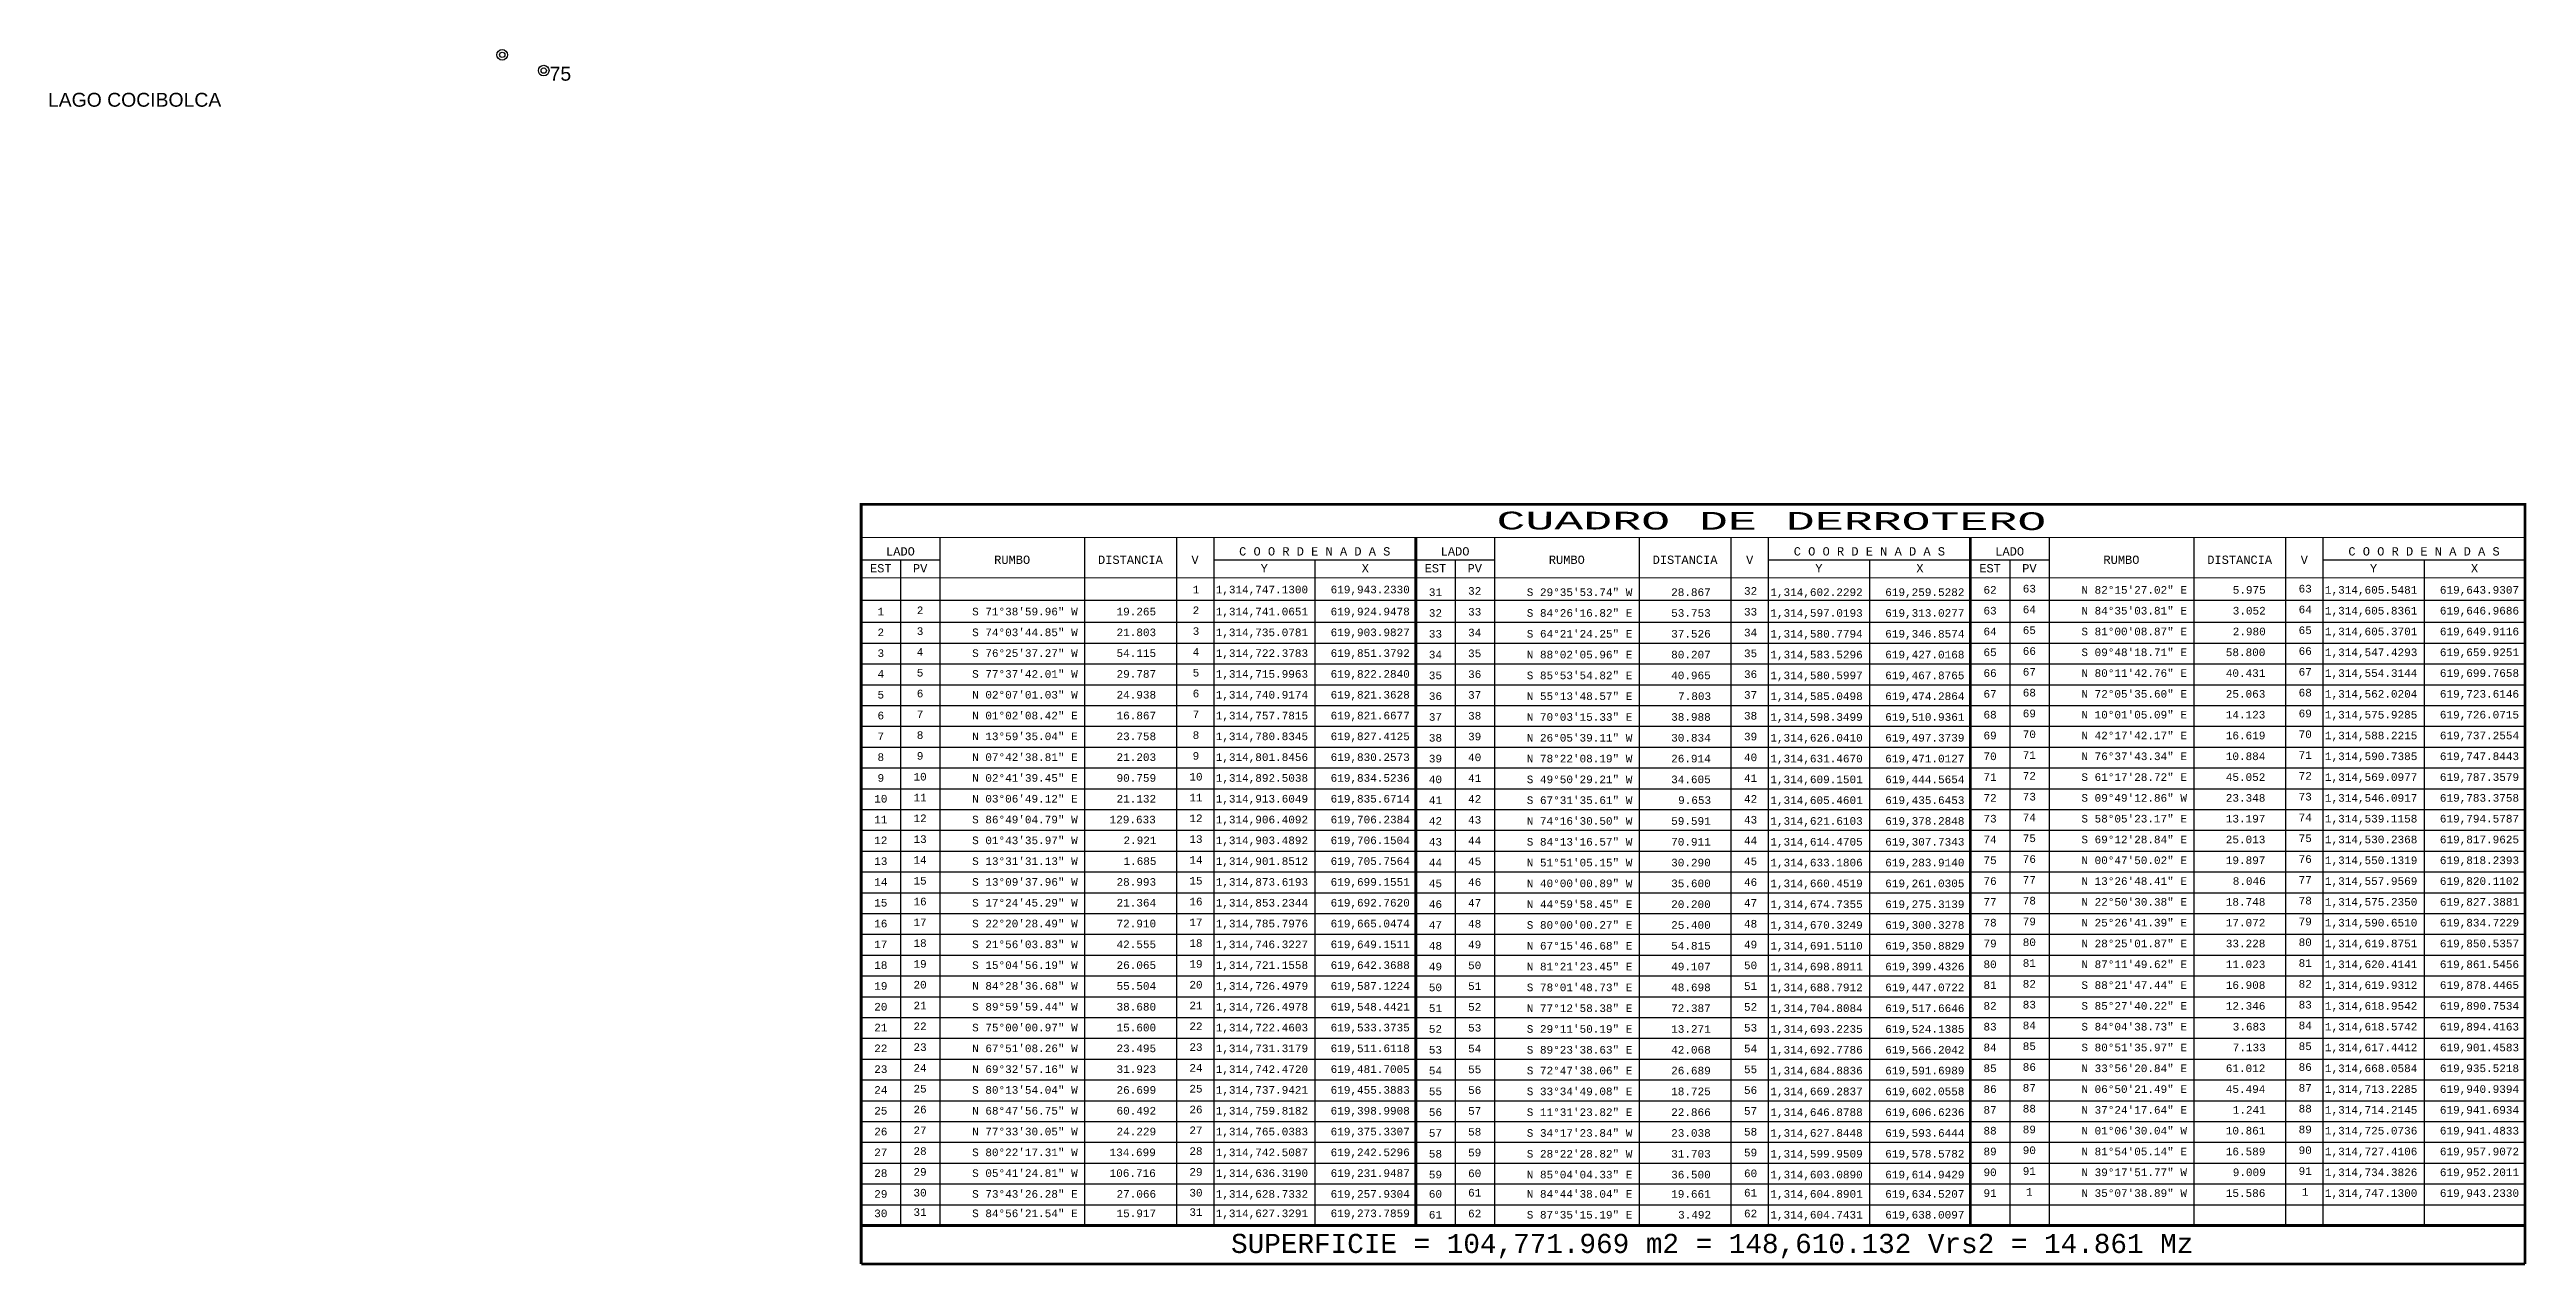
# Model space of a CAD drawing. Header units: metres. Extents: x 615852 to 645080, y 1301217 to 1325118.
# Drawn here: x 620809 to 622206, y 1313895 to 1314581 of the extents above; entities that cross this region are included whole.
import ezdxf
from ezdxf.enums import TextEntityAlignment as Align

# ---------------------------------------------------------------- set-up
doc = ezdxf.new("R2010")
doc.units = ezdxf.units.M
for name, color, linetype in [('CIRCULO PI', 2, 'Continuous'), ('CVL_CUADCON', 1, 'Continuous'), ('CVL_CUADCON_LIN', 8, 'Continuous'), ('CVL_CUADCON_TIT', 1, 'Continuous'), ('CVL_CUADCON_TX', 2, 'Continuous'), ('TEXTO 2', 7, 'Continuous')]:
    doc.layers.add(name, color=color, linetype=linetype)
doc.styles.add('MONOTXT4', font='monotxt4.shx')
doc.styles.add('PI', font='arial.ttf', dxfattribs={"height": 0.4})

msp = doc.modelspace()

# ---------------------------------------------------------------- linework, layer by layer
at = {"layer": 'CIRCULO PI', "color": 1}
for centre in [(621064.06338, 1314578.11272), (621087.44718, 1314569.23379)]:
    msp.add_circle(centre, 3, dxfattribs=at)
at = {"layer": 'CIRCULO PI'}
for centre in [(621064.06338, 1314578.11272), (621087.44718, 1314569.23379)]:
    msp.add_circle(centre, 1.5, dxfattribs=at)
at = {"layer": 'CVL_CUADCON', "color": 1, "linetype": 'Continuous', "flags": 128}
for points, const_width in [([(621266.52233, 1313895.88546), (621266.52233, 1314324.46792), (621579.34486, 1314324.46792)], 1.56464), ([(621579.34486, 1314324.46792), (621892.16738, 1314324.46792)], 1.56464), ([(621892.16738, 1314324.46792), (622204.98991, 1314324.46792), (622204.98991, 1313895.88546)], 1.56464), ([(621266.52233, 1314305.89173), (621579.34486, 1314305.89173)], 0.58674), ([(621579.34486, 1313917.66134), (621579.34486, 1314305.89173)], 1.56464), ([(621579.34486, 1314305.89173), (621579.34486, 1313917.66134)], 1.56464), ([(621579.34486, 1314305.89173), (621892.16738, 1314305.89173)], 0.58674), ([(621892.16738, 1313917.66134), (621892.16738, 1314305.89173)], 1.56464), ([(621892.16738, 1314305.89173), (621892.16738, 1313917.66134)], 1.56464), ([(621892.16738, 1314305.89173), (622204.98991, 1314305.89173)], 0.58674), ([(621266.52233, 1314283.13403), (621579.34486, 1314283.13403)], 0.58674), ([(621579.34486, 1314283.13403), (621892.16738, 1314283.13403)], 0.58674), ([(621892.16738, 1314283.13403), (622204.98991, 1314283.13403)], 0.58674), ([(621266.52233, 1313917.66134), (622204.98991, 1313917.66134)], 1.56464), ([(621266.52233, 1313895.88546), (622204.98991, 1313895.88546)], 1.56464)]:
    msp.add_lwpolyline(points, dxfattribs=dict(at, const_width=const_width))
at = {"layer": 'CVL_CUADCON_LIN', "color": 8, "linetype": 'Continuous'}
for p, q in [((621310.83687, 1314305.89173), (621310.83687, 1313917.66134)), ((621392.47591, 1314305.89173), (621392.47591, 1313917.66134)), ((621444.27725, 1314305.89173), (621444.27725, 1313917.66134)), ((621465.34514, 1314305.89173), (621465.34514, 1313917.66134)), ((621623.65939, 1314305.89173), (621623.65939, 1313917.66134)), ((621705.29843, 1314305.89173), (621705.29843, 1313917.66134)), ((621757.09977, 1314305.89173), (621757.09977, 1313917.66134)), ((621778.16766, 1314305.89173), (621778.16766, 1313917.66134)), ((621936.48192, 1314305.89173), (621936.48192, 1313917.66134)), ((622018.12096, 1314305.89173), (622018.12096, 1313917.66134)), ((622069.9223, 1314305.89173), (622069.9223, 1313917.66134)), ((622090.99019, 1314305.89173), (622090.99019, 1313917.66134)), ((621266.52233, 1314293.26508), (621310.83687, 1314293.26508)), ((621288.662, 1314293.26508), (621288.662, 1313917.66134)), ((621465.34514, 1314293.26508), (621579.34486, 1314293.26508)), ((621522.345, 1314293.26508), (621522.345, 1313917.66134)), ((621579.34486, 1314293.26508), (621623.65939, 1314293.26508)), ((621601.48452, 1314293.26508), (621601.48452, 1313917.66134)), ((621778.16766, 1314293.26508), (621892.16738, 1314293.26508)), ((621835.16752, 1314293.26508), (621835.16752, 1313917.66134)), ((621892.16738, 1314293.26508), (621936.48192, 1314293.26508)), ((621914.30705, 1314293.26508), (621914.30705, 1313917.66134)), ((622090.99019, 1314293.26508), (622204.98991, 1314293.26508)), ((622147.99005, 1314293.26508), (622147.99005, 1313917.66134)), ((621266.52233, 1314270.40176), (621579.34486, 1314270.40176)), ((621579.34486, 1314270.40176), (621892.16738, 1314270.40176)), ((621892.16738, 1314270.40176), (622204.98991, 1314270.40176)), ((621266.52233, 1314257.97069), (621579.34486, 1314257.97069)), ((621266.52233, 1314246.23589), (621579.34486, 1314246.23589)), ((621579.34486, 1314257.97069), (621892.16738, 1314257.97069)), ((621579.34486, 1314246.23589), (621892.16738, 1314246.23589)), ((621892.16738, 1314257.97069), (622204.98991, 1314257.97069)), ((621892.16738, 1314246.23589), (622204.98991, 1314246.23589)), ((621266.52233, 1314234.50108), (621579.34486, 1314234.50108)), ((621579.34486, 1314234.50108), (621892.16738, 1314234.50108)), ((621892.16738, 1314234.50108), (622204.98991, 1314234.50108)), ((621266.52233, 1314222.76628), (621579.34486, 1314222.76628)), ((621579.34486, 1314222.76628), (621892.16738, 1314222.76628)), ((621892.16738, 1314222.76628), (622204.98991, 1314222.76628)), ((621266.52233, 1314211.03147), (621579.34486, 1314211.03147)), ((621579.34486, 1314211.03147), (621892.16738, 1314211.03147)), ((621892.16738, 1314211.03147), (622204.98991, 1314211.03147)), ((621266.52233, 1314199.29667), (621579.34486, 1314199.29667)), ((621579.34486, 1314199.29667), (621892.16738, 1314199.29667)), ((621892.16738, 1314199.29667), (622204.98991, 1314199.29667)), ((621266.52233, 1314187.56186), (621579.34486, 1314187.56186)), ((621266.52233, 1314175.82706), (621579.34486, 1314175.82706)), ((621579.34486, 1314187.56186), (621892.16738, 1314187.56186)), ((621579.34486, 1314175.82706), (621892.16738, 1314175.82706)), ((621892.16738, 1314187.56186), (622204.98991, 1314187.56186)), ((621892.16738, 1314175.82706), (622204.98991, 1314175.82706)), ((621266.52233, 1314164.09225), (621579.34486, 1314164.09225)), ((621579.34486, 1314164.09225), (621892.16738, 1314164.09225)), ((621892.16738, 1314164.09225), (622204.98991, 1314164.09225)), ((621266.52233, 1314152.35745), (621579.34486, 1314152.35745)), ((621579.34486, 1314152.35745), (621892.16738, 1314152.35745)), ((621892.16738, 1314152.35745), (622204.98991, 1314152.35745)), ((621266.52233, 1314140.62264), (621579.34486, 1314140.62264)), ((621579.34486, 1314140.62264), (621892.16738, 1314140.62264)), ((621892.16738, 1314140.62264), (622204.98991, 1314140.62264)), ((621266.52233, 1314128.88784), (621579.34486, 1314128.88784)), ((621579.34486, 1314128.88784), (621892.16738, 1314128.88784)), ((621892.16738, 1314128.88784), (622204.98991, 1314128.88784)), ((621266.52233, 1314117.15303), (621579.34486, 1314117.15303)), ((621266.52233, 1314105.41823), (621579.34486, 1314105.41823)), ((621579.34486, 1314117.15303), (621892.16738, 1314117.15303)), ((621579.34486, 1314105.41823), (621892.16738, 1314105.41823)), ((621892.16738, 1314117.15303), (622204.98991, 1314117.15303)), ((621892.16738, 1314105.41823), (622204.98991, 1314105.41823)), ((621266.52233, 1314093.68342), (621579.34486, 1314093.68342)), ((621579.34486, 1314093.68342), (621892.16738, 1314093.68342)), ((621892.16738, 1314093.68342), (622204.98991, 1314093.68342)), ((621266.52233, 1314081.94862), (621579.34486, 1314081.94862)), ((621579.34486, 1314081.94862), (621892.16738, 1314081.94862)), ((621892.16738, 1314081.94862), (622204.98991, 1314081.94862)), ((621266.52233, 1314070.21381), (621579.34486, 1314070.21381)), ((621579.34486, 1314070.21381), (621892.16738, 1314070.21381)), ((621892.16738, 1314070.21381), (622204.98991, 1314070.21381)), ((621266.52233, 1314058.479), (621579.34486, 1314058.479)), ((621579.34486, 1314058.479), (621892.16738, 1314058.479)), ((621892.16738, 1314058.479), (622204.98991, 1314058.479)), ((621266.52233, 1314046.7442), (621579.34486, 1314046.7442)), ((621266.52233, 1314035.00939), (621579.34486, 1314035.00939)), ((621579.34486, 1314046.7442), (621892.16738, 1314046.7442)), ((621579.34486, 1314035.00939), (621892.16738, 1314035.00939)), ((621892.16738, 1314046.7442), (622204.98991, 1314046.7442)), ((621892.16738, 1314035.00939), (622204.98991, 1314035.00939)), ((621266.52233, 1314023.27459), (621579.34486, 1314023.27459)), ((621579.34486, 1314023.27459), (621892.16738, 1314023.27459)), ((621892.16738, 1314023.27459), (622204.98991, 1314023.27459)), ((621266.52233, 1314011.53978), (621579.34486, 1314011.53978)), ((621579.34486, 1314011.53978), (621892.16738, 1314011.53978)), ((621892.16738, 1314011.53978), (622204.98991, 1314011.53978)), ((621266.52233, 1313999.80498), (621579.34486, 1313999.80498)), ((621579.34486, 1313999.80498), (621892.16738, 1313999.80498)), ((621892.16738, 1313999.80498), (622204.98991, 1313999.80498)), ((621266.52233, 1313988.07017), (621579.34486, 1313988.07017)), ((621579.34486, 1313988.07017), (621892.16738, 1313988.07017)), ((621892.16738, 1313988.07017), (622204.98991, 1313988.07017)), ((621266.52233, 1313976.33537), (621579.34486, 1313976.33537)), ((621579.34486, 1313976.33537), (621892.16738, 1313976.33537)), ((621892.16738, 1313976.33537), (622204.98991, 1313976.33537)), ((621266.52233, 1313964.60056), (621579.34486, 1313964.60056)), ((621266.52233, 1313952.86576), (621579.34486, 1313952.86576)), ((621579.34486, 1313964.60056), (621892.16738, 1313964.60056)), ((621579.34486, 1313952.86576), (621892.16738, 1313952.86576)), ((621892.16738, 1313964.60056), (622204.98991, 1313964.60056)), ((621892.16738, 1313952.86576), (622204.98991, 1313952.86576)), ((621266.52233, 1313941.13095), (621579.34486, 1313941.13095)), ((621579.34486, 1313941.13095), (621892.16738, 1313941.13095)), ((621892.16738, 1313941.13095), (622204.98991, 1313941.13095)), ((621266.52233, 1313929.39615), (621579.34486, 1313929.39615)), ((621579.34486, 1313929.39615), (621892.16738, 1313929.39615)), ((621892.16738, 1313929.39615), (622204.98991, 1313929.39615)), ((621266.52233, 1313917.66134), (621579.34486, 1313917.66134))]:
    msp.add_line(p, q, dxfattribs=at)

# ---------------------------------------------------------------- texts
at = {"layer": 'CIRCULO PI', "color": 1, "style": 'PI'}
msp.add_text('75', height=7.822293, dxfattribs=at).set_placement((621090.79261, 1314563.52902))
at = {"layer": 'CVL_CUADCON_TIT', "color": 3, "style": 'MONOTXT4', "width": 1.691379}
msp.add_text('CUADRO DE DERROTERO', height=10, rotation=359.92877816, dxfattribs=at).set_placement((621624.84021, 1314310.3903), (621934.9262, 1314310.00484), align=Align.FIT)
at = {"layer": 'CVL_CUADCON_TIT', "color": 1, "style": 'MONOTXT4'}
for s, height, p in [('LADO', 4.693922, (621288.662, 1314295.64724)), ('C O O R D E N A D A S', 4.6939221, (621522.34108, 1314295.64724)), ('LADO', 4.693922, (621601.48452, 1314295.64724)), ('C O O R D E N A D A S', 4.6939221, (621835.16361, 1314295.64724)), ('LADO', 4.693922, (621914.30705, 1314295.64724)), ('C O O R D E N A D A S', 4.6939221, (622147.98614, 1314295.64724)), ('EST', 4.693922, (621277.59216, 1314286.11858)), ('PV', 4.693922, (621299.77095, 1314286.11858)), ('Y', 4.69392, (621493.86462, 1314286.11858)), ('X', 4.69392, (621550.85666, 1314286.11858)), ('EST', 4.693922, (621590.41469, 1314286.11858)), ('PV', 4.693922, (621612.59347, 1314286.11858)), ('Y', 4.69392, (621806.68715, 1314286.11858)), ('X', 4.69392, (621863.67919, 1314286.11858)), ('EST', 4.693922, (621903.23721, 1314286.11858)), ('PV', 4.693922, (621925.416, 1314286.11858)), ('Y', 4.69392, (622119.50967, 1314286.11858)), ('X', 4.69392, (622176.50171, 1314286.11858))]:
    msp.add_text(s, height=height, dxfattribs=at).set_placement(p, align=Align.CENTER)
for s, height, p in [('RUMBO', 4.693922, (621351.6779, 1314293.25334)), ('DISTANCIA', 4.693922, (621418.37071, 1314293.25334)), ('V', 4.69392, (621454.82684, 1314293.25334)), ('RUMBO', 4.693922, (621664.50043, 1314293.25334)), ('DISTANCIA', 4.693922, (621731.19324, 1314293.25334)), ('V', 4.69392, (621767.64936, 1314293.25334)), ('RUMBO', 4.693922, (621977.32295, 1314293.25334)), ('DISTANCIA', 4.693922, (622044.01576, 1314293.25334)), ('V', 4.69392, (622080.47189, 1314293.25334))]:
    msp.add_text(s, height=height, dxfattribs=at).set_placement(p, align=Align.MIDDLE)
at = {"layer": 'CVL_CUADCON_TIT', "color": 3, "style": 'MONOTXT4'}
msp.add_text('SUPERFICIE = 104,771.969 m2 = 148,610.132 Vrs2 = 14.861 Mz', height=10.8117904, dxfattribs=at).set_placement((621746.52191, 1313906.16562), align=Align.MIDDLE)
at = {"layer": 'CVL_CUADCON_TX', "color": 2, "style": 'MONOTXT4'}
for s, p in [('1', (621455.34708, 1314274.31337)), ('31', (621590.41469, 1314272.80847)), ('32', (621612.55435, 1314273.50474)), ('32', (621768.16961, 1314273.50474)), ('62', (621903.23721, 1314274.1021)), ('63', (621925.37688, 1314274.79836)), ('63', (622080.99213, 1314274.79836)), ('1', (621277.59216, 1314261.88229)), ('2', (621299.73183, 1314262.57856)), ('2', (621455.34708, 1314262.57856)), ('32', (621590.41469, 1314261.07367)), ('33', (621612.55435, 1314261.76993)), ('33', (621768.16961, 1314261.76993)), ('63', (621903.23721, 1314262.36729)), ('64', (621925.37688, 1314263.06356)), ('64', (622080.99213, 1314263.06356)), ('2', (621277.59216, 1314250.14749)), ('3', (621299.73183, 1314250.84375)), ('3', (621455.34708, 1314250.84375)), ('33', (621590.41469, 1314249.33886)), ('34', (621612.55435, 1314250.03513)), ('34', (621768.16961, 1314250.03513)), ('64', (621903.23721, 1314250.63249)), ('65', (621925.37688, 1314251.32875)), ('65', (622080.99213, 1314251.32875)), ('4', (621277.59216, 1314226.67788)), ('3', (621277.59216, 1314238.41268)), ('4', (621299.73183, 1314239.10895)), ('5', (621299.73183, 1314227.37414)), ('4', (621455.34708, 1314239.10895)), ('5', (621455.34708, 1314227.37414)), ('34', (621590.41469, 1314237.60406)), ('35', (621590.41469, 1314225.86925)), ('35', (621612.55435, 1314238.30032)), ('36', (621612.55435, 1314226.56552)), ('35', (621768.16961, 1314238.30032)), ('36', (621768.16961, 1314226.56552)), ('65', (621903.23721, 1314238.89768)), ('66', (621903.23721, 1314227.16288)), ('66', (621925.37688, 1314239.59395)), ('67', (621925.37688, 1314227.85914)), ('66', (622080.99213, 1314239.59395)), ('67', (622080.99213, 1314227.85914)), ('5', (621277.59216, 1314214.94307)), ('6', (621299.73183, 1314215.63934)), ('6', (621455.34708, 1314215.63934)), ('36', (621590.41469, 1314214.13445)), ('37', (621612.55435, 1314214.83071)), ('37', (621768.16961, 1314214.83071)), ('67', (621903.23721, 1314215.42807)), ('68', (621925.37688, 1314216.12434)), ('68', (622080.99213, 1314216.12434)), ('6', (621277.59216, 1314203.20827)), ('7', (621299.73183, 1314203.90453)), ('7', (621455.34708, 1314203.90453)), ('37', (621590.41469, 1314202.39964)), ('38', (621612.55435, 1314203.09591)), ('38', (621768.16961, 1314203.09591)), ('68', (621903.23721, 1314203.69327)), ('69', (621925.37688, 1314204.38953)), ('69', (622080.99213, 1314204.38953)), ('7', (621277.59216, 1314191.47346)), ('8', (621299.73183, 1314192.16973)), ('8', (621455.34708, 1314192.16973)), ('38', (621590.41469, 1314190.66483)), ('39', (621612.55435, 1314191.3611)), ('39', (621768.16961, 1314191.3611)), ('69', (621903.23721, 1314191.95846)), ('70', (621925.37688, 1314192.65473)), ('70', (622080.99213, 1314192.65473)), ('8', (621277.59216, 1314179.73866)), ('9', (621299.73183, 1314180.43492)), ('9', (621455.34708, 1314180.43492)), ('39', (621590.41469, 1314178.93003)), ('40', (621612.55435, 1314179.62629)), ('40', (621768.16961, 1314179.62629)), ('70', (621903.23721, 1314180.22366)), ('71', (621925.37688, 1314180.91992)), ('71', (622080.99213, 1314180.91992)), ('10', (621277.59216, 1314156.26905)), ('9', (621277.59216, 1314168.00385)), ('10', (621299.73183, 1314168.70012)), ('11', (621299.73183, 1314156.96531)), ('10', (621455.34708, 1314168.70012)), ('11', (621455.34708, 1314156.96531)), ('40', (621590.41469, 1314167.19522)), ('41', (621612.55435, 1314167.89149)), ('42', (621612.55435, 1314156.15668)), ('41', (621768.16961, 1314167.89149)), ('42', (621768.16961, 1314156.15668)), ('71', (621903.23721, 1314168.48885)), ('72', (621903.23721, 1314156.75405)), ('72', (621925.37688, 1314169.18512)), ('73', (621925.37688, 1314157.45031)), ('72', (622080.99213, 1314169.18512)), ('73', (622080.99213, 1314157.45031)), ('11', (621277.59216, 1314144.53424)), ('12', (621299.73183, 1314145.23051)), ('12', (621455.34708, 1314145.23051)), ('41', (621590.41469, 1314155.46042)), ('42', (621590.41469, 1314143.72561)), ('43', (621612.55435, 1314144.42188)), ('43', (621768.16961, 1314144.42188)), ('73', (621903.23721, 1314145.01924)), ('74', (621925.37688, 1314145.71551)), ('74', (622080.99213, 1314145.71551)), ('12', (621277.59216, 1314132.79944)), ('13', (621299.73183, 1314133.4957)), ('13', (621455.34708, 1314133.4957)), ('43', (621590.41469, 1314131.99081)), ('44', (621612.55435, 1314132.68707)), ('44', (621768.16961, 1314132.68707)), ('74', (621903.23721, 1314133.28444)), ('75', (621925.37688, 1314133.9807)), ('75', (622080.99213, 1314133.9807)), ('13', (621277.59216, 1314121.06463)), ('14', (621299.73183, 1314121.7609)), ('14', (621455.34708, 1314121.7609)), ('44', (621590.41469, 1314120.256)), ('45', (621612.55435, 1314120.95227)), ('45', (621768.16961, 1314120.95227)), ('75', (621903.23721, 1314121.54963)), ('76', (621925.37688, 1314122.2459)), ('76', (622080.99213, 1314122.2459)), ('14', (621277.59216, 1314109.32983)), ('15', (621299.73183, 1314110.02609)), ('15', (621455.34708, 1314110.02609)), ('45', (621590.41469, 1314108.5212)), ('46', (621612.55435, 1314109.21746)), ('46', (621768.16961, 1314109.21746)), ('76', (621903.23721, 1314109.81483)), ('77', (621925.37688, 1314110.51109)), ('77', (622080.99213, 1314110.51109)), ('15', (621277.59216, 1314097.59502)), ('16', (621299.73183, 1314098.29129)), ('17', (621299.73183, 1314086.55648)), ('16', (621455.34708, 1314098.29129)), ('17', (621455.34708, 1314086.55648)), ('46', (621590.41469, 1314096.78639)), ('47', (621612.55435, 1314097.48266)), ('47', (621768.16961, 1314097.48266)), ('77', (621903.23721, 1314098.08002)), ('78', (621903.23721, 1314086.34522)), ('78', (621925.37688, 1314098.77629)), ('79', (621925.37688, 1314087.04148)), ('78', (622080.99213, 1314098.77629)), ('79', (622080.99213, 1314087.04148)), ('16', (621277.59216, 1314085.86022)), ('17', (621277.59216, 1314074.12541)), ('18', (621299.73183, 1314074.82168)), ('18', (621455.34708, 1314074.82168)), ('47', (621590.41469, 1314085.05159)), ('48', (621590.41469, 1314073.31678)), ('48', (621612.55435, 1314085.74785)), ('49', (621612.55435, 1314074.01305)), ('48', (621768.16961, 1314085.74785)), ('49', (621768.16961, 1314074.01305)), ('79', (621903.23721, 1314074.61041)), ('80', (621925.37688, 1314075.30668)), ('80', (622080.99213, 1314075.30668)), ('18', (621277.59216, 1314062.39061)), ('19', (621299.73183, 1314063.08687)), ('19', (621455.34708, 1314063.08687)), ('49', (621590.41469, 1314061.58198)), ('50', (621612.55435, 1314062.27824)), ('50', (621768.16961, 1314062.27824)), ('80', (621903.23721, 1314062.87561)), ('81', (621925.37688, 1314063.57187)), ('81', (622080.99213, 1314063.57187)), ('19', (621277.59216, 1314050.6558)), ('20', (621299.73183, 1314051.35207)), ('20', (621455.34708, 1314051.35207)), ('50', (621590.41469, 1314049.84717)), ('51', (621612.55435, 1314050.54344)), ('51', (621768.16961, 1314050.54344)), ('81', (621903.23721, 1314051.1408)), ('82', (621925.37688, 1314051.83707)), ('82', (622080.99213, 1314051.83707)), ('20', (621277.59216, 1314038.921)), ('21', (621299.73183, 1314039.61726)), ('21', (621455.34708, 1314039.61726)), ('51', (621590.41469, 1314038.11237)), ('52', (621612.55435, 1314038.80863)), ('52', (621768.16961, 1314038.80863)), ('82', (621903.23721, 1314039.406)), ('83', (621925.37688, 1314040.10226)), ('83', (622080.99213, 1314040.10226)), ('21', (621277.59216, 1314027.18619)), ('22', (621299.73183, 1314027.88246)), ('22', (621455.34708, 1314027.88246)), ('52', (621590.41469, 1314026.37756)), ('53', (621612.55435, 1314027.07383)), ('53', (621768.16961, 1314027.07383)), ('83', (621903.23721, 1314027.67119)), ('84', (621925.37688, 1314028.36746)), ('85', (621925.37688, 1314016.63265)), ('84', (622080.99213, 1314028.36746)), ('85', (622080.99213, 1314016.63265)), ('22', (621277.59216, 1314015.45139)), ('23', (621277.59216, 1314003.71658)), ('23', (621299.73183, 1314016.14765)), ('24', (621299.73183, 1314004.41285)), ('23', (621455.34708, 1314016.14765)), ('24', (621455.34708, 1314004.41285)), ('53', (621590.41469, 1314014.64276)), ('54', (621590.41469, 1314002.90795)), ('54', (621612.55435, 1314015.33902)), ('55', (621612.55435, 1314003.60422)), ('54', (621768.16961, 1314015.33902)), ('55', (621768.16961, 1314003.60422)), ('84', (621903.23721, 1314015.93639)), ('85', (621903.23721, 1314004.20158)), ('86', (621925.37688, 1314004.89785)), ('86', (622080.99213, 1314004.89785)), ('24', (621277.59216, 1313991.98178)), ('25', (621299.73183, 1313992.67804)), ('25', (621455.34708, 1313992.67804)), ('55', (621590.41469, 1313991.17315)), ('56', (621612.55435, 1313991.86941)), ('56', (621768.16961, 1313991.86941)), ('86', (621903.23721, 1313992.46677)), ('87', (621925.37688, 1313993.16304)), ('87', (622080.99213, 1313993.16304)), ('25', (621277.59216, 1313980.24697)), ('26', (621299.73183, 1313980.94324)), ('26', (621455.34708, 1313980.94324)), ('56', (621590.41469, 1313979.43834)), ('57', (621612.55435, 1313980.13461)), ('57', (621768.16961, 1313980.13461)), ('87', (621903.23721, 1313980.73197)), ('88', (621925.37688, 1313981.42823)), ('88', (622080.99213, 1313981.42823)), ('26', (621277.59216, 1313968.51216)), ('27', (621299.73183, 1313969.20843)), ('27', (621455.34708, 1313969.20843)), ('57', (621590.41469, 1313967.70354)), ('58', (621612.55435, 1313968.3998)), ('58', (621768.16961, 1313968.3998)), ('88', (621903.23721, 1313968.99716)), ('89', (621925.37688, 1313969.69343)), ('89', (622080.99213, 1313969.69343)), ('27', (621277.59216, 1313956.77736)), ('28', (621299.73183, 1313957.47362)), ('28', (621455.34708, 1313957.47362)), ('58', (621590.41469, 1313955.96873)), ('59', (621612.55435, 1313956.665)), ('59', (621768.16961, 1313956.665)), ('89', (621903.23721, 1313957.26236)), ('90', (621925.37688, 1313957.95862)), ('90', (622080.99213, 1313957.95862)), ('28', (621277.59216, 1313945.04255)), ('29', (621277.59216, 1313933.30775)), ('30', (621299.73183, 1313934.00401)), ('29', (621299.73183, 1313945.73882)), ('30', (621455.34708, 1313934.00401)), ('29', (621455.34708, 1313945.73882)), ('59', (621590.41469, 1313944.23393)), ('60', (621590.41469, 1313933.30775)), ('60', (621612.55435, 1313944.93019)), ('61', (621612.55435, 1313934.00401)), ('60', (621768.16961, 1313944.93019)), ('61', (621768.16961, 1313934.00401)), ('90', (621903.23721, 1313945.52755)), ('91', (621903.23721, 1313933.79275)), ('91', (621925.37688, 1313946.22382)), ('1', (621925.37688, 1313934.48901)), ('91', (622080.99213, 1313946.22382)), ('1', (622080.99213, 1313934.48901)), ('30', (621277.59216, 1313922.35932)), ('31', (621299.73183, 1313923.05558)), ('31', (621455.34708, 1313923.05558)), ('61', (621590.41469, 1313921.57294)), ('62', (621612.55435, 1313922.26921)), ('62', (621768.16961, 1313922.26921))]:
    msp.add_text(s, height=4.3, dxfattribs=at).set_placement(p, align=Align.CENTER)
for s, p in [('1,314,747.1300', (621466.48341, 1314274.31337)), ('619,943.2330', (621531.29865, 1314274.31337)), ('S 29%%d35\'53.74" W', (621641.93048, 1314272.80847)), ('28.867', (621723.37003, 1314272.80847)), ('1,314,602.2292', (621779.30594, 1314272.80847)), ('619,259.5282', (621844.12118, 1314272.80847)), ('N 82%%d15\'27.02" E', (621954.75301, 1314274.1021)), ('5.975', (622040.10416, 1314274.1021)), ('1,314,605.5481', (622092.12846, 1314274.1021)), ('619,643.9307', (622156.9437, 1314274.1021)), ('S 71%%d38\'59.96" W', (621329.10796, 1314261.88229)), ('19.265', (621410.54751, 1314261.88229)), ('1,314,741.0651', (621466.48341, 1314261.88229)), ('619,924.9478', (621531.29865, 1314261.88229)), ('S 84%%d26\'16.82" E', (621641.93048, 1314261.07367)), ('53.753', (621723.37003, 1314261.07367)), ('1,314,597.0193', (621779.30594, 1314261.07367)), ('619,313.0277', (621844.12118, 1314261.07367)), ('N 84%%d35\'03.81" E', (621954.75301, 1314262.36729)), ('3.052', (622040.10416, 1314262.36729)), ('1,314,605.8361', (622092.12846, 1314262.36729)), ('619,646.9686', (622156.9437, 1314262.36729)), ('S 74%%d03\'44.85" W', (621329.10796, 1314250.14749)), ('21.803', (621410.54751, 1314250.14749)), ('1,314,735.0781', (621466.48341, 1314250.14749)), ('619,903.9827', (621531.29865, 1314250.14749)), ('S 64%%d21\'24.25" E', (621641.93048, 1314249.33886)), ('37.526', (621723.37003, 1314249.33886)), ('1,314,580.7794', (621779.30594, 1314249.33886)), ('619,346.8574', (621844.12118, 1314249.33886)), ('S 81%%d00\'08.87" E', (621954.75301, 1314250.63249)), ('2.980', (622040.10416, 1314250.63249)), ('1,314,605.3701', (622092.12846, 1314250.63249)), ('619,649.9116', (622156.9437, 1314250.63249)), ('S 76%%d25\'37.27" W', (621329.10796, 1314238.41268)), ('S 77%%d37\'42.01" W', (621329.10796, 1314226.67788)), ('54.115', (621410.54751, 1314238.41268)), ('29.787', (621410.54751, 1314226.67788)), ('1,314,722.3783', (621466.48341, 1314238.41268)), ('1,314,715.9963', (621466.48341, 1314226.67788)), ('619,851.3792', (621531.29865, 1314238.41268)), ('619,822.2840', (621531.29865, 1314226.67788)), ('S 85%%d53\'54.82" E', (621641.93048, 1314225.86925)), ('N 88%%d02\'05.96" E', (621641.93048, 1314237.60406)), ('40.965', (621723.37003, 1314225.86925)), ('80.207', (621723.37003, 1314237.60406)), ('1,314,583.5296', (621779.30594, 1314237.60406)), ('1,314,580.5997', (621779.30594, 1314225.86925)), ('619,427.0168', (621844.12118, 1314237.60406)), ('619,467.8765', (621844.12118, 1314225.86925)), ('S 09%%d48\'18.71" E', (621954.75301, 1314238.89768)), ('N 80%%d11\'42.76" E', (621954.75301, 1314227.16288)), ('40.431', (622036.19256, 1314227.16288)), ('58.800', (622036.19256, 1314238.89768)), ('1,314,547.4293', (622092.12846, 1314238.89768)), ('1,314,554.3144', (622092.12846, 1314227.16288)), ('619,659.9251', (622156.9437, 1314238.89768)), ('619,699.7658', (622156.9437, 1314227.16288)), ('N 02%%d07\'01.03" W', (621329.10796, 1314214.94307)), ('24.938', (621410.54751, 1314214.94307)), ('1,314,740.9174', (621466.48341, 1314214.94307)), ('619,821.3628', (621531.29865, 1314214.94307)), ('N 55%%d13\'48.57" E', (621641.93048, 1314214.13445)), ('7.803', (621727.28163, 1314214.13445)), ('1,314,585.0498', (621779.30594, 1314214.13445)), ('619,474.2864', (621844.12118, 1314214.13445)), ('N 72%%d05\'35.60" E', (621954.75301, 1314215.42807)), ('25.063', (622036.19256, 1314215.42807)), ('1,314,562.0204', (622092.12846, 1314215.42807)), ('619,723.6146', (622156.9437, 1314215.42807)), ('N 01%%d02\'08.42" E', (621329.10796, 1314203.20827)), ('16.867', (621410.54751, 1314203.20827)), ('1,314,757.7815', (621466.48341, 1314203.20827)), ('619,821.6677', (621531.29865, 1314203.20827)), ('N 70%%d03\'15.33" E', (621641.93048, 1314202.39964)), ('38.988', (621723.37003, 1314202.39964)), ('1,314,598.3499', (621779.30594, 1314202.39964)), ('619,510.9361', (621844.12118, 1314202.39964)), ('N 10%%d01\'05.09" E', (621954.75301, 1314203.69327)), ('14.123', (622036.19256, 1314203.69327)), ('1,314,575.9285', (622092.12846, 1314203.69327)), ('619,726.0715', (622156.9437, 1314203.69327)), ('N 13%%d59\'35.04" E', (621329.10796, 1314191.47346)), ('23.758', (621410.54751, 1314191.47346)), ('1,314,780.8345', (621466.48341, 1314191.47346)), ('619,827.4125', (621531.29865, 1314191.47346)), ('N 26%%d05\'39.11" W', (621641.93048, 1314190.66483)), ('30.834', (621723.37003, 1314190.66483)), ('1,314,626.0410', (621779.30594, 1314190.66483)), ('619,497.3739', (621844.12118, 1314190.66483)), ('N 42%%d17\'42.17" E', (621954.75301, 1314191.95846)), ('16.619', (622036.19256, 1314191.95846)), ('1,314,588.2215', (622092.12846, 1314191.95846)), ('619,737.2554', (622156.9437, 1314191.95846)), ('N 07%%d42\'38.81" E', (621329.10796, 1314179.73866)), ('21.203', (621410.54751, 1314179.73866)), ('1,314,801.8456', (621466.48341, 1314179.73866)), ('619,830.2573', (621531.29865, 1314179.73866)), ('N 78%%d22\'08.19" W', (621641.93048, 1314178.93003)), ('26.914', (621723.37003, 1314178.93003)), ('1,314,631.4670', (621779.30594, 1314178.93003)), ('619,471.0127', (621844.12118, 1314178.93003)), ('N 76%%d37\'43.34" E', (621954.75301, 1314180.22366)), ('10.884', (622036.19256, 1314180.22366)), ('1,314,590.7385', (622092.12846, 1314180.22366)), ('619,747.8443', (622156.9437, 1314180.22366)), ('N 02%%d41\'39.45" E', (621329.10796, 1314168.00385)), ('N 03%%d06\'49.12" E', (621329.10796, 1314156.26905)), ('90.759', (621410.54751, 1314168.00385)), ('21.132', (621410.54751, 1314156.26905)), ('1,314,892.5038', (621466.48341, 1314168.00385)), ('1,314,913.6049', (621466.48341, 1314156.26905)), ('619,834.5236', (621531.29865, 1314168.00385)), ('619,835.6714', (621531.29865, 1314156.26905)), ('S 49%%d50\'29.21" W', (621641.93048, 1314167.19522)), ('34.605', (621723.37003, 1314167.19522)), ('1,314,609.1501', (621779.30594, 1314167.19522)), ('619,444.5654', (621844.12118, 1314167.19522)), ('S 61%%d17\'28.72" E', (621954.75301, 1314168.48885)), ('S 09%%d49\'12.86" W', (621954.75301, 1314156.75405)), ('45.052', (622036.19256, 1314168.48885)), ('23.348', (622036.19256, 1314156.75405)), ('1,314,569.0977', (622092.12846, 1314168.48885)), ('1,314,546.0917', (622092.12846, 1314156.75405)), ('619,787.3579', (622156.9437, 1314168.48885)), ('619,783.3758', (622156.9437, 1314156.75405)), ('S 86%%d49\'04.79" W', (621329.10796, 1314144.53424)), ('129.633', (621406.6359, 1314144.53424)), ('1,314,906.4092', (621466.48341, 1314144.53424)), ('619,706.2384', (621531.29865, 1314144.53424)), ('S 67%%d31\'35.61" W', (621641.93048, 1314155.46042)), ('N 74%%d16\'30.50" W', (621641.93048, 1314143.72561)), ('59.591', (621723.37003, 1314143.72561)), ('9.653', (621727.28163, 1314155.46042)), ('1,314,605.4601', (621779.30594, 1314155.46042)), ('1,314,621.6103', (621779.30594, 1314143.72561)), ('619,435.6453', (621844.12118, 1314155.46042)), ('619,378.2848', (621844.12118, 1314143.72561)), ('S 58%%d05\'23.17" E', (621954.75301, 1314145.01924)), ('13.197', (622036.19256, 1314145.01924)), ('1,314,539.1158', (622092.12846, 1314145.01924)), ('619,794.5787', (622156.9437, 1314145.01924)), ('S 01%%d43\'35.97" W', (621329.10796, 1314132.79944)), ('2.921', (621414.45911, 1314132.79944)), ('1,314,903.4892', (621466.48341, 1314132.79944)), ('619,706.1504', (621531.29865, 1314132.79944)), ('S 84%%d13\'16.57" W', (621641.93048, 1314131.99081)), ('70.911', (621723.37003, 1314131.99081)), ('1,314,614.4705', (621779.30594, 1314131.99081)), ('619,307.7343', (621844.12118, 1314131.99081)), ('S 69%%d12\'28.84" E', (621954.75301, 1314133.28444)), ('25.013', (622036.19256, 1314133.28444)), ('1,314,530.2368', (622092.12846, 1314133.28444)), ('619,817.9625', (622156.9437, 1314133.28444)), ('S 13%%d31\'31.13" W', (621329.10796, 1314121.06463)), ('1.685', (621414.45911, 1314121.06463)), ('1,314,901.8512', (621466.48341, 1314121.06463)), ('619,705.7564', (621531.29865, 1314121.06463)), ('N 51%%d51\'05.15" W', (621641.93048, 1314120.256)), ('30.290', (621723.37003, 1314120.256)), ('1,314,633.1806', (621779.30594, 1314120.256)), ('619,283.9140', (621844.12118, 1314120.256)), ('N 00%%d47\'50.02" E', (621954.75301, 1314121.54963)), ('19.897', (622036.19256, 1314121.54963)), ('1,314,550.1319', (622092.12846, 1314121.54963)), ('619,818.2393', (622156.9437, 1314121.54963)), ('S 13%%d09\'37.96" W', (621329.10796, 1314109.32983)), ('28.993', (621410.54751, 1314109.32983)), ('1,314,873.6193', (621466.48341, 1314109.32983)), ('619,699.1551', (621531.29865, 1314109.32983)), ('N 40%%d00\'00.89" W', (621641.93048, 1314108.5212)), ('35.600', (621723.37003, 1314108.5212)), ('1,314,660.4519', (621779.30594, 1314108.5212)), ('619,261.0305', (621844.12118, 1314108.5212)), ('N 13%%d26\'48.41" E', (621954.75301, 1314109.81483)), ('8.046', (622040.10416, 1314109.81483)), ('1,314,557.9569', (622092.12846, 1314109.81483)), ('619,820.1102', (622156.9437, 1314109.81483)), ('S 17%%d24\'45.29" W', (621329.10796, 1314097.59502)), ('S 22%%d20\'28.49" W', (621329.10796, 1314085.86022)), ('21.364', (621410.54751, 1314097.59502)), ('1,314,853.2344', (621466.48341, 1314097.59502)), ('619,692.7620', (621531.29865, 1314097.59502)), ('N 44%%d59\'58.45" E', (621641.93048, 1314096.78639)), ('20.200', (621723.37003, 1314096.78639)), ('1,314,674.7355', (621779.30594, 1314096.78639)), ('619,275.3139', (621844.12118, 1314096.78639)), ('N 22%%d50\'30.38" E', (621954.75301, 1314098.08002)), ('N 25%%d26\'41.39" E', (621954.75301, 1314086.34522)), ('18.748', (622036.19256, 1314098.08002)), ('17.072', (622036.19256, 1314086.34522)), ('1,314,575.2350', (622092.12846, 1314098.08002)), ('1,314,590.6510', (622092.12846, 1314086.34522)), ('619,827.3881', (622156.9437, 1314098.08002)), ('619,834.7229', (622156.9437, 1314086.34522)), ('S 21%%d56\'03.83" W', (621329.10796, 1314074.12541)), ('42.555', (621410.54751, 1314074.12541)), ('72.910', (621410.54751, 1314085.86022)), ('1,314,785.7976', (621466.48341, 1314085.86022)), ('1,314,746.3227', (621466.48341, 1314074.12541)), ('619,665.0474', (621531.29865, 1314085.86022)), ('619,649.1511', (621531.29865, 1314074.12541)), ('S 80%%d00\'00.27" E', (621641.93048, 1314085.05159)), ('N 67%%d15\'46.68" E', (621641.93048, 1314073.31678)), ('54.815', (621723.37003, 1314073.31678)), ('25.400', (621723.37003, 1314085.05159)), ('1,314,670.3249', (621779.30594, 1314085.05159)), ('1,314,691.5110', (621779.30594, 1314073.31678)), ('619,300.3278', (621844.12118, 1314085.05159)), ('619,350.8829', (621844.12118, 1314073.31678)), ('N 28%%d25\'01.87" E', (621954.75301, 1314074.61041)), ('33.228', (622036.19256, 1314074.61041)), ('1,314,619.8751', (622092.12846, 1314074.61041)), ('619,850.5357', (622156.9437, 1314074.61041)), ('S 15%%d04\'56.19" W', (621329.10796, 1314062.39061)), ('26.065', (621410.54751, 1314062.39061)), ('1,314,721.1558', (621466.48341, 1314062.39061)), ('619,642.3688', (621531.29865, 1314062.39061)), ('N 81%%d21\'23.45" E', (621641.93048, 1314061.58198)), ('49.107', (621723.37003, 1314061.58198)), ('1,314,698.8911', (621779.30594, 1314061.58198)), ('619,399.4326', (621844.12118, 1314061.58198)), ('N 87%%d11\'49.62" E', (621954.75301, 1314062.87561)), ('11.023', (622036.19256, 1314062.87561)), ('1,314,620.4141', (622092.12846, 1314062.87561)), ('619,861.5456', (622156.9437, 1314062.87561)), ('N 84%%d28\'36.68" W', (621329.10796, 1314050.6558)), ('55.504', (621410.54751, 1314050.6558)), ('1,314,726.4979', (621466.48341, 1314050.6558)), ('619,587.1224', (621531.29865, 1314050.6558)), ('S 78%%d01\'48.73" E', (621641.93048, 1314049.84717)), ('48.698', (621723.37003, 1314049.84717)), ('1,314,688.7912', (621779.30594, 1314049.84717)), ('619,447.0722', (621844.12118, 1314049.84717)), ('S 88%%d21\'47.44" E', (621954.75301, 1314051.1408)), ('16.908', (622036.19256, 1314051.1408)), ('1,314,619.9312', (622092.12846, 1314051.1408)), ('619,878.4465', (622156.9437, 1314051.1408)), ('S 89%%d59\'59.44" W', (621329.10796, 1314038.921)), ('38.680', (621410.54751, 1314038.921)), ('1,314,726.4978', (621466.48341, 1314038.921)), ('619,548.4421', (621531.29865, 1314038.921)), ('N 77%%d12\'58.38" E', (621641.93048, 1314038.11237)), ('72.387', (621723.37003, 1314038.11237)), ('1,314,704.8084', (621779.30594, 1314038.11237)), ('619,517.6646', (621844.12118, 1314038.11237)), ('S 85%%d27\'40.22" E', (621954.75301, 1314039.406)), ('12.346', (622036.19256, 1314039.406)), ('1,314,618.9542', (622092.12846, 1314039.406)), ('619,890.7534', (622156.9437, 1314039.406)), ('S 75%%d00\'00.97" W', (621329.10796, 1314027.18619)), ('15.600', (621410.54751, 1314027.18619)), ('1,314,722.4603', (621466.48341, 1314027.18619)), ('619,533.3735', (621531.29865, 1314027.18619)), ('S 29%%d11\'50.19" E', (621641.93048, 1314026.37756)), ('13.271', (621723.37003, 1314026.37756)), ('1,314,693.2235', (621779.30594, 1314026.37756)), ('619,524.1385', (621844.12118, 1314026.37756)), ('S 84%%d04\'38.73" E', (621954.75301, 1314027.67119)), ('S 80%%d51\'35.97" E', (621954.75301, 1314015.93639)), ('3.683', (622040.10416, 1314027.67119)), ('1,314,618.5742', (622092.12846, 1314027.67119)), ('619,894.4163', (622156.9437, 1314027.67119)), ('N 67%%d51\'08.26" W', (621329.10796, 1314015.45139)), ('N 69%%d32\'57.16" W', (621329.10796, 1314003.71658)), ('31.923', (621410.54751, 1314003.71658)), ('23.495', (621410.54751, 1314015.45139)), ('1,314,731.3179', (621466.48341, 1314015.45139)), ('1,314,742.4720', (621466.48341, 1314003.71658)), ('619,511.6118', (621531.29865, 1314015.45139)), ('619,481.7005', (621531.29865, 1314003.71658)), ('S 89%%d23\'38.63" E', (621641.93048, 1314014.64276)), ('S 72%%d47\'38.06" E', (621641.93048, 1314002.90795)), ('42.068', (621723.37003, 1314014.64276)), ('26.689', (621723.37003, 1314002.90795)), ('1,314,692.7786', (621779.30594, 1314014.64276)), ('1,314,684.8836', (621779.30594, 1314002.90795)), ('619,566.2042', (621844.12118, 1314014.64276)), ('619,591.6989', (621844.12118, 1314002.90795)), ('N 33%%d56\'20.84" E', (621954.75301, 1314004.20158)), ('61.012', (622036.19256, 1314004.20158)), ('7.133', (622040.10416, 1314015.93639)), ('1,314,617.4412', (622092.12846, 1314015.93639)), ('1,314,668.0584', (622092.12846, 1314004.20158)), ('619,901.4583', (622156.9437, 1314015.93639)), ('619,935.5218', (622156.9437, 1314004.20158)), ('S 80%%d13\'54.04" W', (621329.10796, 1313991.98178)), ('26.699', (621410.54751, 1313991.98178)), ('1,314,737.9421', (621466.48341, 1313991.98178)), ('619,455.3883', (621531.29865, 1313991.98178)), ('S 33%%d34\'49.08" E', (621641.93048, 1313991.17315)), ('18.725', (621723.37003, 1313991.17315)), ('1,314,669.2837', (621779.30594, 1313991.17315)), ('619,602.0558', (621844.12118, 1313991.17315)), ('N 06%%d50\'21.49" E', (621954.75301, 1313992.46677)), ('45.494', (622036.19256, 1313992.46677)), ('1,314,713.2285', (622092.12846, 1313992.46677)), ('619,940.9394', (622156.9437, 1313992.46677)), ('N 68%%d47\'56.75" W', (621329.10796, 1313980.24697)), ('60.492', (621410.54751, 1313980.24697)), ('1,314,759.8182', (621466.48341, 1313980.24697)), ('619,398.9908', (621531.29865, 1313980.24697)), ('S 11%%d31\'23.82" E', (621641.93048, 1313979.43834)), ('22.866', (621723.37003, 1313979.43834)), ('1,314,646.8788', (621779.30594, 1313979.43834)), ('619,606.6236', (621844.12118, 1313979.43834)), ('N 37%%d24\'17.64" E', (621954.75301, 1313980.73197)), ('1.241', (622040.10416, 1313980.73197)), ('1,314,714.2145', (622092.12846, 1313980.73197)), ('619,941.6934', (622156.9437, 1313980.73197)), ('N 77%%d33\'30.05" W', (621329.10796, 1313968.51216)), ('24.229', (621410.54751, 1313968.51216)), ('1,314,765.0383', (621466.48341, 1313968.51216)), ('619,375.3307', (621531.29865, 1313968.51216)), ('S 34%%d17\'23.84" W', (621641.93048, 1313967.70354)), ('23.038', (621723.37003, 1313967.70354)), ('1,314,627.8448', (621779.30594, 1313967.70354)), ('619,593.6444', (621844.12118, 1313967.70354)), ('N 01%%d06\'30.04" W', (621954.75301, 1313968.99716)), ('10.861', (622036.19256, 1313968.99716)), ('1,314,725.0736', (622092.12846, 1313968.99716)), ('619,941.4833', (622156.9437, 1313968.99716)), ('S 80%%d22\'17.31" W', (621329.10796, 1313956.77736)), ('134.699', (621406.6359, 1313956.77736)), ('1,314,742.5087', (621466.48341, 1313956.77736)), ('619,242.5296', (621531.29865, 1313956.77736)), ('S 28%%d22\'28.82" W', (621641.93048, 1313955.96873)), ('31.703', (621723.37003, 1313955.96873)), ('1,314,599.9509', (621779.30594, 1313955.96873)), ('619,578.5782', (621844.12118, 1313955.96873)), ('N 81%%d54\'05.14" E', (621954.75301, 1313957.26236)), ('16.589', (622036.19256, 1313957.26236)), ('1,314,727.4106', (622092.12846, 1313957.26236)), ('619,957.9072', (622156.9437, 1313957.26236)), ('S 05%%d41\'24.81" W', (621329.10796, 1313945.04255)), ('S 73%%d43\'26.28" E', (621329.10796, 1313933.30775)), ('106.716', (621406.6359, 1313945.04255)), ('27.066', (621410.54751, 1313933.30775)), ('1,314,636.3190', (621466.48341, 1313945.04255)), ('1,314,628.7332', (621466.48341, 1313933.30775)), ('619,231.9487', (621531.29865, 1313945.04255)), ('619,257.9304', (621531.29865, 1313933.30775)), ('N 85%%d04\'04.33" E', (621641.93048, 1313944.23393)), ('N 84%%d44\'38.04" E', (621641.93048, 1313933.30775)), ('36.500', (621723.37003, 1313944.23393)), ('19.661', (621723.37003, 1313933.30775)), ('1,314,603.0890', (621779.30594, 1313944.23393)), ('1,314,604.8901', (621779.30594, 1313933.30775)), ('619,614.9429', (621844.12118, 1313944.23393)), ('619,634.5207', (621844.12118, 1313933.30775)), ('N 39%%d17\'51.77" W', (621954.75301, 1313945.52755)), ('N 35%%d07\'38.89" W', (621954.75301, 1313933.79275)), ('15.586', (622036.19256, 1313933.79275)), ('9.009', (622040.10416, 1313945.52755)), ('1,314,734.3826', (622092.12846, 1313945.52755)), ('1,314,747.1300', (622092.12846, 1313933.79275)), ('619,952.2011', (622156.9437, 1313945.52755)), ('619,943.2330', (622156.9437, 1313933.79275)), ('S 84%%d56\'21.54" E', (621329.10796, 1313922.35932)), ('15.917', (621410.54751, 1313922.35932)), ('1,314,627.3291', (621466.48341, 1313922.35932)), ('619,273.7859', (621531.29865, 1313922.35932)), ('S 87%%d35\'15.19" E', (621641.93048, 1313921.57294)), ('3.492', (621727.28163, 1313921.57294)), ('1,314,604.7431', (621779.30594, 1313921.57294)), ('619,638.0097', (621844.12118, 1313921.57294))]:
    msp.add_text(s, height=4.3, dxfattribs=at).set_placement(p)
at = {"layer": 'TEXTO 2', "style": 'PI'}
msp.add_text('LAGO COCIBOLCA', height=7.8222933, dxfattribs=at).set_placement((620807.84368, 1314548.8535))

doc.saveas('drawing.dxf')
